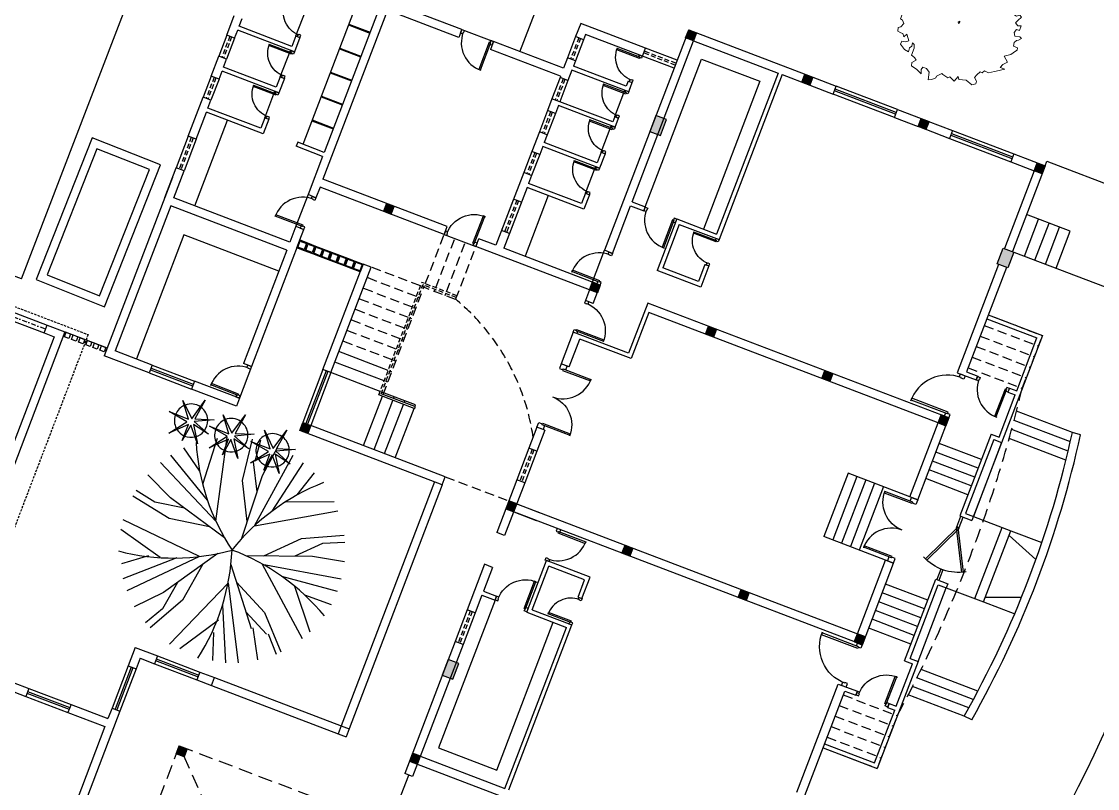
# Model space of a CAD drawing. Extents: x 2080 to 102394, y 2071 to 93424.
# Drawn here: x 78251 to 79393, y 79465 to 80280 of the extents above; entities that cross this region are included whole.
import ezdxf

# ---------------------------------------------------------------- set-up
doc = ezdxf.new("R2010")
doc.units = 0
doc.header["$LTSCALE"] = 20
doc.header["$MEASUREMENT"] = 0
doc.linetypes.add('DASHDOT', pattern=[1, 0.5, -0.25, 0, -0.25])
doc.linetypes.add('HIDDEN', pattern=[0.375, 0.25, -0.125])
for name, color, linetype in [('COLUMN', 31, 'Continuous'), ('DOOR', 1, 'Continuous'), ('HANDRAIL', 1, 'Continuous'), ('PLANTS', 3, 'Continuous'), ('proposed tree', 3, 'Continuous'), ('road', 2, 'Continuous'), ('Roof lilne', 31, 'Continuous'), ('wall', 13, 'Continuous'), ('WINDOW', 4, 'Continuous'), ('window sill', 5, 'Continuous')]:
    doc.layers.add(name, color=color, linetype=linetype)
for name, color, linetype, lineweight in [('h a t c h', 8, 'Continuous', 0), ('Mango tree', 96, 'Continuous', 5), ('sappotta', 114, 'Continuous', 5)]:
    doc.layers.add(name, color=color, linetype=linetype, lineweight=lineweight)
doc.linetypes.add('ZIGZAG', pattern='A,0.0001,-0.2,[131,ltypeshp.shx,S=0.2,R=0,X=-0.2,Y=0],-0.4,[131,ltypeshp.shx,S=0.2,R=180,X=0.2,Y=0],-0.2', length=0.8001)

# ---------------------------------------------------------------- blocks, each defined once
blk = doc.blocks.new('NEEM')
at = {"layer": 'sappotta', "linetype": 'Continuous'}
for p, q in [((-0.359, 1.043), (-0.396, 1.016)), ((-0.396, 1.016), (-0.345, 1.011)), ((-0.345, 1.011), (-0.34, 1.039)), ((-0.213, 1.092), (-0.242, 1.007)), ((-0.242, 1.007), (-0.23, 0.935)), ((-0.191, 1.099), (-0.213, 1.092)), ((-0.177, 1.048), (-0.191, 1.099)), ((-0.043, 1.039), (-0.177, 1.048)), ((0.003, 1.132), (-0.083, 1.127)), ((-0.083, 1.127), (-0.023, 1.083)), ((-0.023, 1.083), (-0.043, 1.039)), ((0.03, 1.077), (0.003, 1.132)), ((0.114, 1.043), (0.03, 1.077)), ((0.216, 1.072), (0.114, 1.043)), ((0.162, 1.144), (0.142, 1.112)), ((0.142, 1.112), (0.216, 1.072)), ((0.283, 1.13), (0.162, 1.144)), ((0.267, 1.123), (0.283, 1.13)), ((0.351, 1.016), (0.267, 1.123)), ((0.421, 1.063), (0.351, 1.016)), ((0.473, 1.03), (0.421, 1.063)), ((0.472, 0.942), (0.501, 0.982)), ((0.501, 0.982), (0.473, 1.03)), ((-0.717, 0.789), (-0.749, 0.774)), ((-0.689, 0.772), (-0.717, 0.789)), ((-0.517, 0.963), (-0.614, 0.901)), ((-0.614, 0.901), (-0.589, 0.87)), ((-0.589, 0.87), (-0.494, 0.884)), ((-0.521, 0.945), (-0.521, 0.945)), ((-0.449, 0.913), (-0.521, 0.945)), ((-0.494, 0.884), (-0.449, 0.913)), ((-0.415, 0.884), (-0.459, 0.839)), ((-0.459, 0.839), (-0.303, 0.837)), ((-0.32, 0.906), (-0.415, 0.884)), ((-0.303, 0.837), (-0.361, 0.762)), ((-0.23, 0.935), (-0.32, 0.906)), ((-0.108, 0.922), (-0.177, 0.872)), ((-0.177, 0.872), (-0.139, 0.809)), ((-0.139, 0.809), (-0.067, 0.78)), ((-0.027, 0.908), (-0.108, 0.922)), ((-0.067, 0.78), (-0.034, 0.839)), ((-0.034, 0.839), (-0.027, 0.908)), ((0.483, 0.908), (0.472, 0.942)), ((0.581, 0.9), (0.483, 0.908)), ((0.551, 0.95), (0.581, 0.9)), ((0.627, 0.928), (0.551, 0.95)), ((0.616, 0.806), (0.654, 0.87)), ((0.66, 0.788), (0.616, 0.806)), ((0.654, 0.87), (0.627, 0.928)), ((0.715, 0.86), (0.66, 0.788)), ((0.762, 0.844), (0.715, 0.86)), ((0.783, 0.779), (0.762, 0.844)), ((-0.892, 0.613), (-0.923, 0.594)), ((-0.923, 0.594), (-0.895, 0.555)), ((-0.85, 0.638), (-0.892, 0.613)), ((-0.818, 0.692), (-0.85, 0.638)), ((-0.783, 0.757), (-0.83, 0.729)), ((-0.83, 0.729), (-0.826, 0.714)), ((-0.826, 0.714), (-0.818, 0.692)), ((-0.749, 0.774), (-0.783, 0.757)), ((-0.638, 0.758), (-0.689, 0.772)), ((-0.598, 0.672), (-0.638, 0.758)), ((-0.562, 0.699), (-0.598, 0.672)), ((-0.533, 0.776), (-0.562, 0.699)), ((-0.452, 0.75), (-0.533, 0.776)), ((-0.361, 0.762), (-0.452, 0.75)), ((0.776, 0.704), (0.783, 0.779)), ((0.888, 0.723), (0.776, 0.704)), ((0.924, 0.679), (0.888, 0.723)), ((0.913, 0.591), (0.924, 0.679)), ((0.964, 0.541), (0.913, 0.591)), ((-0.895, 0.555), (-0.868, 0.54)), ((-0.868, 0.54), (-0.818, 0.517)), ((-0.818, 0.517), (-0.752, 0.44)), ((-0.735, 0.394), (-0.757, 0.361)), ((-0.752, 0.44), (-0.735, 0.394)), ((0.804, 0.415), (0.84, 0.475)), ((0.86, 0.367), (0.804, 0.415)), ((0.84, 0.475), (0.934, 0.5)), ((0.917, 0.437), (0.904, 0.404)), ((0.904, 0.404), (0.933, 0.378)), ((0.942, 0.471), (0.917, 0.437)), ((0.934, 0.5), (0.964, 0.541)), ((1.014, 0.439), (0.942, 0.471)), ((1.018, 0.389), (1.014, 0.439)), ((-1.023, 0.208), (-1.062, 0.182)), ((-0.978, 0.229), (-1.023, 0.208)), ((-0.96, 0.366), (-0.994, 0.31)), ((-0.994, 0.31), (-0.961, 0.275)), ((-0.961, 0.275), (-0.978, 0.229)), ((-0.935, 0.345), (-0.96, 0.366)), ((-0.908, 0.372), (-0.935, 0.345)), ((-0.87, 0.389), (-0.908, 0.372)), ((-0.846, 0.386), (-0.87, 0.389)), ((-0.821, 0.367), (-0.846, 0.386)), ((-0.788, 0.359), (-0.821, 0.367)), ((-0.757, 0.361), (-0.788, 0.359)), ((0.829, 0.259), (0.888, 0.326)), ((0.838, 0.262), (0.829, 0.259)), ((0.931, 0.228), (0.838, 0.262)), ((0.933, 0.378), (0.86, 0.367)), ((0.888, 0.326), (0.93, 0.332)), ((0.93, 0.332), (1.018, 0.389)), ((0.962, 0.217), (0.931, 0.228)), ((1.025, 0.259), (0.962, 0.217)), ((0.996, 0.16), (1.025, 0.259)), ((-1.062, 0.182), (-1.02, 0.162)), ((-1.02, 0.162), (-1.049, 0.084)), ((-1.049, 0.084), (-1.017, 0.059)), ((-1.017, 0.059), (-0.991, -0.002)), ((0.02, 0.041), (-0.009, 0.024)), ((-0.009, 0.024), (0, 0)), ((0, 0), (0.014, 0.011)), ((0.014, 0.011), (0.027, 0.031)), ((1.046, 0.129), (0.996, 0.16)), ((1.029, 0.011), (1.074, 0.049)), ((1.074, -0.047), (1.029, 0.011)), ((1.109, 0.149), (1.046, 0.129)), ((1.074, 0.049), (1.137, 0.114)), ((1.137, 0.114), (1.109, 0.149)), ((-1.097, -0.077), (-1.098, -0.14)), ((-1.098, -0.14), (-1.044, -0.173)), ((-1.048, -0.062), (-1.097, -0.077)), ((-0.991, -0.002), (-1.048, -0.062)), ((-1.044, -0.173), (-1.007, -0.185)), ((-1.007, -0.185), (-0.992, -0.244)), ((1.007, -0.166), (1.046, -0.114)), ((1.016, -0.234), (1.007, -0.166)), ((1.046, -0.114), (1.1, -0.129)), ((1.129, -0.047), (1.074, -0.047)), ((1.1, -0.129), (1.129, -0.047)), ((-1.025, -0.325), (-1.052, -0.378)), ((-1.052, -0.378), (-0.982, -0.471)), ((-0.953, -0.336), (-1.025, -0.325)), ((-0.992, -0.244), (-0.937, -0.198)), ((-0.902, -0.318), (-0.953, -0.336)), ((-0.937, -0.198), (-0.93, -0.213)), ((-0.93, -0.213), (-0.902, -0.318)), ((-0.848, -0.411), (-0.837, -0.355)), ((-0.837, -0.355), (-0.803, -0.383)), ((-0.803, -0.383), (-0.803, -0.452)), ((0.992, -0.411), (1.004, -0.349)), ((1.004, -0.349), (1.045, -0.311)), ((1.11, -0.243), (1.016, -0.234)), ((1.045, -0.311), (1.083, -0.306)), ((1.083, -0.306), (1.137, -0.273)), ((1.137, -0.273), (1.11, -0.243)), ((-0.982, -0.471), (-0.91, -0.516)), ((-0.91, -0.516), (-0.888, -0.446)), ((-0.888, -0.446), (-0.848, -0.411)), ((-0.803, -0.452), (-0.853, -0.576)), ((-0.853, -0.576), (-0.797, -0.619)), ((0.826, -0.591), (0.943, -0.565)), ((0.943, -0.565), (1.032, -0.503)), ((1.066, -0.443), (0.992, -0.411)), ((1.032, -0.503), (1.061, -0.484)), ((1.061, -0.484), (1.066, -0.443)), ((-0.844, -0.71), (-0.852, -0.77)), ((-0.852, -0.77), (-0.758, -0.838)), ((-0.766, -0.668), (-0.844, -0.71)), ((-0.797, -0.619), (-0.766, -0.668)), ((0.751, -0.797), (0.797, -0.747)), ((0.797, -0.747), (0.887, -0.704)), ((0.887, -0.704), (0.826, -0.591)), ((-0.758, -0.838), (-0.675, -0.912)), ((-0.676, -0.836), (-0.649, -0.791)), ((-0.675, -0.912), (-0.676, -0.836)), ((-0.649, -0.791), (-0.582, -0.82)), ((-0.582, -0.82), (-0.534, -0.881)), ((-0.534, -0.881), (-0.554, -1.025)), ((-0.413, -0.988), (-0.401, -0.955)), ((-0.401, -0.955), (-0.302, -0.907)), ((-0.302, -0.907), (-0.286, -0.926)), ((-0.286, -0.926), (-0.197, -0.986)), ((-0.197, -0.986), (-0.157, -0.969)), ((-0.157, -0.969), (-0.078, -1.049)), ((-0.078, -1.049), (-0.006, -0.96)), ((-0.006, -0.96), (0.006, -1.017)), ((0.287, -0.982), (0.327, -0.932)), ((0.327, -0.932), (0.391, -0.879)), ((0.391, -0.879), (0.423, -0.897)), ((0.423, -0.897), (0.47, -0.86)), ((0.47, -0.86), (0.543, -0.896)), ((0.543, -0.896), (0.652, -0.871)), ((0.652, -0.871), (0.68, -0.867)), ((0.68, -0.867), (0.834, -0.828)), ((0.834, -0.828), (0.751, -0.797)), ((-0.554, -1.025), (-0.486, -1.015)), ((-0.486, -1.015), (-0.413, -0.988)), ((0.006, -1.017), (0.139, -1.026)), ((0.139, -1.026), (0.236, -1.115)), ((0.236, -1.115), (0.314, -1.096)), ((0.324, -1.046), (0.287, -0.982)), ((0.314, -1.096), (0.324, -1.046))]:
    blk.add_line(p, q, dxfattribs=at)
blk = doc.blocks.new('DR1H902')
at = {"color": 0}
for p, q in [((-0.5, 0), (-0.5, 1)), ((-0.5, 1), (-0.45, 1)), ((-0.45, 0), (-0.45, 1)), ((-0.5, 0), (-0.45, 0))]:
    blk.add_line(p, q, dxfattribs=at)
blk.add_arc((-0.5, 0), 1, 0, 91.707, dxfattribs=at)
blk = doc.blocks.new('A$C3B4262AC')
at = {"layer": 'DOOR'}
for p, q in [((0, 4), (0, 0)), ((2.5, 4), (0, 4)), ((0, 0), (3, 0)), ((2.5, 2.25), (2.5, 4)), ((3, 2.25), (2.5, 2.25)), ((3, 0), (3, 2.25))]:
    blk.add_line(p, q, dxfattribs=at)
blk = doc.blocks.new('A$C1F9E242A')
blk.add_blockref('A$C3B4262AC', (0, 0))
at = {"xscale": -1}
blk.add_blockref('A$C3B4262AC', (36, 0), dxfattribs=at)
at = {"layer": 'DOOR', "xscale": -31, "yscale": 31, "zscale": 68.88888888888889}
blk.add_blockref('DR1H902', (18, 2.25), dxfattribs=at)
blk = doc.blocks.new('*U56')
at = {"rotation": 269.9999999999978}
blk.add_blockref('A$C1F9E242A', (-18, 20), dxfattribs=at)
blk = doc.blocks.new('DO')
at = {"layer": 'DOOR', "yscale": 18, "zscale": 40}
for p, xscale in [((-9, 0), 18), ((9, 0), -18)]:
    blk.add_blockref('DR1H902', p, dxfattribs=dict(at, xscale=xscale))
blk = doc.blocks.new('A$C68234498')
for name, p, xscale, yscale, zscale in [('DO', (-20.96, 2.29), 1.022895622895248, 1.022895622895248, 1.022895622895248), ('A$C3B4262AC', (-41.92, 0), 1.018181818181802, 1.018181818181802, 1.018181818181802)]:
    blk.add_blockref(name, p, dxfattribs=dict(xscale=xscale, yscale=yscale, zscale=zscale))
at = {"extrusion": (0, 0, -1), "xscale": 1.018181818181802, "yscale": 1.018181818181802, "zscale": -1.018181818181818}
blk.add_blockref('A$C3B4262AC', (0, 0), dxfattribs=at)
blk = doc.blocks.new('*U58')
at = {"layer": 'DOOR', "xscale": 0.8588779641413566, "yscale": 0.8588779641413566, "zscale": 0.8588779641413566, "rotation": 89.99999999999787}
blk.add_blockref('A$C68234498', (-14.49, 19.99), dxfattribs=at)
blk = doc.blocks.new('*U59')
at = {"rotation": 359.9999999999992}
blk.add_blockref('A$C1F9E242A', (-36, -2), dxfattribs=at)
blk = doc.blocks.new('*U60')
at = {"xscale": -1, "rotation": 359.9999999999996}
blk.add_blockref('A$C1F9E242A', (0, -2), dxfattribs=at)
blk = doc.blocks.new('*U61')
at = {"xscale": -1, "rotation": 269.9999999999982}
blk.add_blockref('A$C1F9E242A', (-18, -16), dxfattribs=at)
blk = doc.blocks.new('*U62')
at = {"layer": 'DOOR', "xscale": -0.8588779641413566, "yscale": 0.8588779641411275, "zscale": 0.8588779641413162, "rotation": 269.9999999999981}
blk.add_blockref('A$C68234498', (-18.49, 19.99), dxfattribs=at)
blk = doc.blocks.new('A$C51655814')
at = {"layer": 'DOOR', "color": 4}
for p, q in [((23.9, 0), (2.7, 43.2)), ((25.7, 0.9), (4.5, 44.1)), ((22.1, 0.9), (43.3, 44.1)), ((23.9, 0), (45.1, 43.2)), ((23.9, 0), (22.1, 0.9)), ((23.9, 0), (25.7, 0.9))]:
    blk.add_line(p, q, dxfattribs=at)
blk.add_arc((23.9, -1.7), 49.7, 61.2206, 118.7794, dxfattribs=at)
blk = doc.blocks.new('*U33')
at = {"xscale": -1, "rotation": 89.99999999999815}
blk.add_blockref('A$C1F9E242A', (-14, 20), dxfattribs=at)
blk = doc.blocks.new('*U57')
at = {"xscale": -1, "rotation": 269.9999999999982}
blk.add_blockref('A$C1F9E242A', (-18, -16), dxfattribs=at)
blk = doc.blocks.new('*U54')
at = {"xscale": -1}
blk.add_blockref('A$C1F9E242A', (0, -2), dxfattribs=at)
blk = doc.blocks.new('*U34')
at = {"rotation": 89.99999999999781}
blk.add_blockref('A$C1F9E242A', (-14, -16), dxfattribs=at)
blk = doc.blocks.new('*U55')
at = {"xscale": -1, "rotation": 89.99999999999815}
blk.add_blockref('A$C1F9E242A', (-14, 20), dxfattribs=at)
blk = doc.blocks.new('A$C11004812')
at = {"layer": 'h a t c h'}
for points in [[(-87.8, 1653.7), (-78.8, 1653.7), (-78.8, 1644.7), (-87.8, 1644.7)], [(288.8, 1653.7), (279.8, 1653.7), (279.8, 1644.7), (288.8, 1644.7)], [(537.7, 1653.7), (528.8, 1653.7), (528.8, 1644.7), (537.7, 1644.7)], [(2.2, 1419.7), (-6.8, 1419.7), (-6.8, 1410.7), (2.2, 1410.7)], [(90.7, 1419.7), (90.7, 1407.7), (108.7, 1407.7), (108.7, 1419.7)], [(288.8, 1419.7), (279.8, 1419.7), (279.8, 1410.7), (288.8, 1410.7)], [(537.7, 1419.7), (528.8, 1419.7), (528.8, 1410.7), (537.7, 1410.7)], [(708.8, 1419.7), (708.8, 1407.7), (726.8, 1407.7), (726.8, 1419.7)], [(815.3, 1419.7), (824.3, 1419.7), (824.3, 1410.7), (815.3, 1410.7)], [(288.8, 1287.7), (279.8, 1287.7), (279.8, 1278.7), (288.8, 1278.7)], [(537.7, 1287.7), (528.8, 1287.7), (528.8, 1278.7), (537.7, 1278.7)], [(815.3, 1287.7), (824.3, 1287.7), (824.3, 1278.7), (815.3, 1278.7)], [(288.8, 1155.7), (279.8, 1155.7), (279.8, 1146.7), (288.8, 1146.7)], [(537.7, 1155.7), (528.8, 1155.7), (528.8, 1146.7), (537.7, 1146.7)], [(815.3, 1155.7), (824.3, 1155.7), (824.3, 1146.7), (815.3, 1146.7)], [(288.8, 1023.7), (279.8, 1023.7), (279.8, 1014.7), (288.8, 1014.7)], [(537.7, 1023.7), (528.8, 1023.7), (528.8, 1014.7), (537.7, 1014.7)], [(708.8, 1025.2), (708.8, 1013.2), (726.8, 1013.2), (726.8, 1025.2)], [(824.3, 1023.7), (815.3, 1023.7), (815.3, 1014.7), (824.3, 1014.7)]]:
    blk.add_hatch(color=256, dxfattribs=at).paths.add_polyline_path(points)
for p, q in [((429.8, 1842.7), (288.8, 1842.7)), ((429.8, 1734.7), (429.8, 1842.7)), ((462.8, 1842.7), (560.3, 1842.7)), ((728.3, 1758.8), (564.8, 1758.8)), ((324.8, 1725.7), (288.8, 1725.7)), ((516.8, 1734.7), (480.8, 1734.7)), ((348.8, 1588.7), (348.8, 1644.7)), ((360.8, 1588.7), (360.8, 1644.7)), ((372.7, 1588.7), (372.7, 1644.7)), ((738.8, 1644.7), (738.8, 1608.7)), ((288.8, 1584.7), (344.8, 1584.7)), ((348.8, 1548.7), (348.8, 1586.7)), ((360.8, 1584.7), (360.8, 1586.7)), ((372.7, 1584.7), (372.7, 1586.7)), ((384.7, 1584.7), (384.7, 1586.7)), ((396.8, 1584.7), (396.8, 1586.7)), ((408.7, 1584.7), (408.7, 1586.7)), ((420.8, 1584.7), (420.8, 1586.7)), ((432.7, 1584.7), (432.7, 1586.7)), ((444.7, 1584.7), (444.7, 1586.7)), ((456.8, 1584.7), (456.8, 1586.7)), ((528.8, 1584.7), (528.8, 1548.7)), ((288.8, 1572.7), (344.8, 1572.7)), ((346.8, 1572.7), (348.8, 1572.7)), ((468.7, 1572.7), (470.8, 1572.7)), ((288.8, 1560.7), (344.8, 1560.7)), ((346.8, 1560.7), (348.8, 1560.7)), ((468.7, 1560.7), (470.8, 1560.7)), ((288.8, 1548.7), (344.8, 1548.7)), ((346.8, 1548.7), (348.8, 1548.7)), ((606.8, 1496.2), (537.7, 1496.2)), ((726.8, 1013.2), (726.8, 761.2)), ((768.8, 965.2), (768.8, 1014.7)), ((829.5, 1014.7), (829.5, -13.5)), ((726.8, 1001.2), (768.8, 1001.2)), ((726.8, 989.2), (768.8, 989.2)), ((726.8, 977.2), (768.8, 977.2)), ((726.8, 965.2), (768.8, 965.2)), ((247.6, 886.8), (247.6, 950.2)), ((257.6, 885.3), (257.6, 949.2)), ((267.6, 884), (267.6, 948.1)), ((549.9, 884), (549.9, 948.1)), ((559.9, 885.3), (559.9, 949.2)), ((569.9, 886.8), (569.9, 950.2)), ((277.6, 882.7), (277.6, 947.2)), ((539.9, 882.7), (539.9, 947.2)), ((246.8, 877.8), (247.6, 886.8)), ((570.7, 877.8), (569.9, 886.8))]:
    blk.add_line(p, q)
at = {"ltscale": 5}
for p, q in [((576.7, 1806.8), (606.8, 1806.8)), ((576.7, 1806.8), (606.8, 1806.8)), ((623.2, 1806.8), (653.3, 1806.8)), ((623.2, 1806.8), (653.3, 1806.8)), ((669.7, 1806.8), (699.8, 1806.8)), ((669.7, 1806.8), (699.8, 1806.8)), ((623.2, 1460.2), (653.3, 1460.2)), ((623.2, 1460.2), (653.3, 1460.2)), ((669.7, 1460.2), (699.8, 1460.2)), ((669.7, 1460.2), (699.8, 1460.2)), ((710.2, 1460.2), (740.3, 1460.2)), ((710.2, 1460.2), (740.3, 1460.2)), ((444.7, 1093.7), (372.7, 1093.7)), ((372.7, 1023.7), (372.7, 1093.7)), ((444.7, 1023.7), (444.7, 1093.7)), ((444.7, 1083.7), (372.7, 1083.7)), ((444.7, 1073.7), (372.7, 1073.7)), ((444.7, 1063.7), (372.7, 1063.7)), ((444.7, 1053.7), (372.7, 1053.7)), ((298.8, 966.8), (298.8, 1014.7)), ((308.8, 966.8), (308.8, 1014.7)), ((318.8, 966.8), (318.8, 1014.7)), ((328.8, 966.8), (328.8, 1014.7)), ((338.8, 966.8), (338.8, 1014.7)), ((348.8, 966.8), (348.8, 1014.7)), ((468.7, 966.8), (468.7, 1014.7)), ((478.7, 966.8), (478.7, 1014.7)), ((488.7, 966.8), (488.7, 1014.7)), ((498.7, 966.8), (498.7, 1014.7)), ((508.7, 966.8), (508.7, 1014.7)), ((824.3, 1014.7), (829.5, 1014.7)), ((284.3, 953.2), (368.2, 953.2)), ((368.2, 953.2), (368.2, 910.7)), ((533.2, 953.2), (449.2, 953.2)), ((449.2, 953.2), (449.2, 910.7)), ((368.2, 920.7), (449.2, 920.7)), ((368.2, 910.7), (449.2, 910.7)), ((368.2, 910.7), (368.2, 875.4)), ((373.6, 910.7), (387.4, 874.9)), ((443.9, 910.7), (430.1, 874.9)), ((449.2, 910.7), (449.2, 875.4))]:
    blk.add_line(p, q, dxfattribs=at)
at = {"color": 9}
for p, q in [((591.5, 1758.8), (591.5, 1734.7)), ((592.5, 1758.8), (592.5, 1734.7)), ((618.8, 1758.8), (618.8, 1734.7)), ((619.7, 1758.8), (619.7, 1734.7)), ((646, 1758.8), (646, 1734.7)), ((647, 1758.8), (647, 1734.7)), ((673.3, 1758.8), (673.3, 1734.7)), ((674.2, 1758.8), (674.2, 1734.7)), ((700.5, 1758.8), (700.5, 1734.7)), ((701.5, 1758.8), (701.5, 1734.7))]:
    blk.add_line(p, q, dxfattribs=at)
at = {"linetype": 'HIDDEN', "ltscale": 3}
for p, q in [((-78.8, 1653.7), (-240.8, 1653.7)), ((-240.8, 1491.8), (-78.8, 1653.7)), ((-78.8, 1653.7), (-78.8, 1491.8))]:
    blk.add_line(p, q, dxfattribs=at)
at = {"linetype": 'HIDDEN', "ltscale": 2}
for p, q in [((384.7, 1588.7), (384.7, 1644.7)), ((396.8, 1588.7), (396.8, 1644.7)), ((408.7, 1588.7), (408.7, 1644.7)), ((420.8, 1588.7), (420.8, 1644.7)), ((432.7, 1588.7), (432.7, 1644.7)), ((444.7, 1588.7), (444.7, 1644.7)), ((456.8, 1588.7), (456.8, 1644.7)), ((468.7, 1588.7), (468.7, 1644.7)), ((346.8, 1584.7), (470.8, 1584.7)), ((468.7, 1548.7), (468.7, 1586.7)), ((472.8, 1584.7), (528.8, 1584.7)), ((472.8, 1572.7), (528.8, 1572.7)), ((472.8, 1560.7), (528.8, 1560.7)), ((468.7, 1548.7), (528.8, 1548.7)), ((288.8, 1491.8), (288.8, 1419.7)), ((162.8, 1014.7), (162.8, 953.2)), ((174.8, 1014.7), (174.8, 953.2)), ((186.8, 1014.7), (186.8, 953.2)), ((198.8, 1014.7), (198.8, 953.2)), ((210.8, 1014.7), (210.8, 953.2)), ((222.8, 1014.7), (222.8, 953.2)), ((594.8, 1014.7), (594.8, 953.2)), ((606.8, 1014.7), (606.8, 953.2)), ((618.8, 1014.7), (618.8, 953.2)), ((630.8, 1014.7), (630.8, 953.2)), ((642.8, 1014.7), (642.8, 953.2)), ((654.8, 1014.7), (654.8, 953.2)), ((222.8, 953.2), (162.8, 953.2)), ((594.8, 953.2), (654.8, 953.2))]:
    blk.add_line(p, q, dxfattribs=at)
at = {"linetype": 'ZIGZAG'}
blk.add_line((-189, 1415.2), (-21, 1415.2), dxfattribs=at)
at = {"ltscale": 5}
for points in [[(459.8, 1725.7), (468.7, 1725.7), (468.7, 1716.8), (459.8, 1716.8)], [(459.8, 1716.8), (468.7, 1716.8), (468.7, 1707.7), (459.8, 1707.7)], [(459.8, 1707.7), (468.7, 1707.7), (468.7, 1698.7), (459.8, 1698.7)], [(459.8, 1698.7), (468.7, 1698.7), (468.7, 1689.7), (459.8, 1689.7)], [(459.8, 1689.7), (468.7, 1689.7), (468.7, 1680.7), (459.8, 1680.7)], [(459.8, 1680.7), (468.7, 1680.7), (468.7, 1671.7), (459.8, 1671.7)], [(459.8, 1671.7), (468.7, 1671.7), (468.7, 1662.7), (459.8, 1662.7)], [(459.8, 1662.7), (468.7, 1662.7), (468.7, 1653.7), (459.8, 1653.7)]]:
    blk.add_lwpolyline(points, close=True, dxfattribs=at)
at = {"color": 8, "ltscale": 5}
for points in [[(460.8, 1724.8), (467.8, 1724.8), (467.8, 1717.8), (460.8, 1717.8)], [(460.8, 1715.8), (467.8, 1715.8), (467.8, 1708.7), (460.8, 1708.7)], [(460.8, 1706.7), (467.8, 1706.7), (467.8, 1699.7), (460.8, 1699.7)], [(460.8, 1697.7), (467.8, 1697.7), (467.8, 1690.7), (460.8, 1690.7)], [(460.8, 1688.7), (467.8, 1688.7), (467.8, 1681.7), (460.8, 1681.7)], [(460.8, 1679.7), (467.8, 1679.7), (467.8, 1672.7), (460.8, 1672.7)], [(460.8, 1670.7), (467.8, 1670.7), (467.8, 1663.7), (460.8, 1663.7)], [(460.8, 1661.7), (467.8, 1661.7), (467.8, 1654.7), (460.8, 1654.7)]]:
    blk.add_lwpolyline(points, close=True, dxfattribs=at)
at = {"linetype": 'HIDDEN', "ltscale": 2}
blk.add_arc((248.6, 1623), 232.4, 298.979, 341.3594, dxfattribs=at)
for radius, start, end in [(1076.8, 261.3946, 278.6054), (1085.8, 261.4196, 278.5804)]:
    blk.add_arc((408.7, 1951.5), radius, start, end)
at = {"ltscale": 5}
blk.add_arc((408.7, 2624.3), 1887, 260.8522, 279.1478, dxfattribs=at)
at = {"layer": 'COLUMN'}
for p, q in [((2.2, 1419.7), (-6.8, 1419.7)), ((-6.8, 1419.7), (-6.8, 1410.7)), ((2.2, 1410.7), (2.2, 1419.7)), ((-6.8, 1410.7), (2.2, 1410.7)), ((279.8, 1023.8), (288.8, 1023.8)), ((279.8, 1023.7), (279.8, 1014.7)), ((288.8, 1014.7), (288.8, 1023.7)), ((528.8, 1023.7), (537.7, 1023.7)), ((528.8, 1023.7), (528.8, 1014.7)), ((537.7, 1014.7), (537.7, 1023.7)), ((279.8, 1014.7), (288.8, 1014.7)), ((528.8, 1014.7), (537.7, 1014.7))]:
    blk.add_line(p, q, dxfattribs=at)
at = {"layer": 'COLUMN', "ltscale": 5}
blk.add_lwpolyline([(-87.8, 1653.7), (-78.8, 1653.7), (-78.8, 1644.7), (-87.8, 1644.7)], close=True, dxfattribs=at)
at = {"layer": 'COLUMN'}
for points in [[(279.8, 1653.7), (288.8, 1653.7), (288.8, 1644.7), (279.8, 1644.7)], [(537.7, 1653.7), (528.8, 1653.7), (528.8, 1644.7), (537.7, 1644.7)], [(90.7, 1419.7), (90.7, 1407.7), (108.7, 1407.7), (108.7, 1419.7)], [(279.8, 1410.7), (288.8, 1410.7), (288.8, 1419.7), (279.8, 1419.7)], [(537.7, 1410.7), (528.8, 1410.7), (528.8, 1419.7), (537.7, 1419.7)], [(708.8, 1419.7), (708.8, 1407.7), (726.8, 1407.7), (726.8, 1419.7)], [(824.3, 1410.7), (815.3, 1410.7), (815.3, 1419.7), (824.3, 1419.7)], [(279.8, 1287.7), (288.8, 1287.7), (288.8, 1278.7), (279.8, 1278.7)], [(528.8, 1287.7), (537.7, 1287.7), (537.7, 1278.7), (528.8, 1278.7)], [(815.3, 1287.7), (824.3, 1287.7), (824.3, 1278.7), (815.3, 1278.7)], [(279.8, 1155.7), (288.8, 1155.7), (288.8, 1146.7), (279.8, 1146.7)], [(528.8, 1155.7), (537.7, 1155.7), (537.7, 1146.7), (528.8, 1146.7)], [(815.3, 1155.7), (824.3, 1155.7), (824.3, 1146.7), (815.3, 1146.7)], [(726.8, 1025.2), (726.8, 1013.2), (708.8, 1013.2), (708.8, 1025.2)], [(824.3, 1014.7), (815.3, 1014.7), (815.3, 1023.7), (824.3, 1023.7)]]:
    blk.add_lwpolyline(points, close=True, dxfattribs=at)
at = {"layer": 'HANDRAIL', "linetype": 'HIDDEN'}
for p, q in [((344.8, 1588.7), (472.8, 1588.7)), ((472.8, 1548.7), (472.8, 1588.7)), ((346.8, 1586.7), (470.8, 1586.7)), ((470.8, 1548.7), (470.8, 1586.7))]:
    blk.add_line(p, q, dxfattribs=at)
at = {"layer": 'HANDRAIL'}
for p, q in [((344.8, 1548.7), (344.8, 1588.7)), ((346.8, 1548.7), (346.8, 1586.7))]:
    blk.add_line(p, q, dxfattribs=at)
blk.add_arc((345.8, 1548.7), 1, 180, 0, dxfattribs=at)
at = {"layer": 'wall'}
for p, q in [((-78.8, 1875.7), (-78.8, 1824.7)), ((279.8, 1824.7), (279.8, 1875.7)), ((482.6, 1875.7), (279.8, 1875.7)), ((459.8, 1875.7), (493.5, 1875.7)), ((493.5, 1866.7), (493.5, 1875.7)), ((529.5, 1875.7), (573.7, 1875.7)), ((529.5, 1866.7), (529.5, 1875.7)), ((573.7, 1866.7), (573.7, 1875.7)), ((597.7, 1866.7), (597.7, 1875.7)), ((597.7, 1875.7), (620.3, 1875.7)), ((620.3, 1866.7), (620.3, 1875.7)), ((644.3, 1875.7), (666.8, 1875.7)), ((644.3, 1866.7), (644.3, 1875.7)), ((-87.8, 1866.7), (-87.8, 1824.7)), ((288.8, 1824.7), (288.8, 1866.7)), ((453.8, 1866.7), (288.8, 1866.7)), ((462.8, 1866.7), (493.5, 1866.7)), ((529.5, 1866.7), (560.3, 1866.7)), ((560.3, 1802.2), (560.3, 1866.7)), ((564.8, 1866.7), (573.7, 1866.7)), ((564.8, 1806.8), (564.8, 1866.7)), ((597.7, 1866.7), (606.8, 1866.7)), ((606.8, 1802.2), (606.8, 1866.7)), ((611.3, 1806.8), (611.3, 1866.7)), ((611.3, 1866.7), (620.3, 1866.7)), ((644.3, 1866.7), (653.3, 1866.7)), ((653.3, 1802.2), (653.3, 1866.7)), ((657.8, 1806.8), (657.8, 1866.7)), ((657.8, 1866.7), (666.8, 1866.7)), ((-78.8, 1824.7), (-87.8, 1824.7)), ((288.8, 1824.7), (279.8, 1824.7)), ((576.7, 1806.8), (564.8, 1806.8)), ((576.7, 1806.8), (576.7, 1802.2)), ((623.2, 1806.8), (611.3, 1806.8)), ((623.2, 1806.8), (623.2, 1802.2)), ((669.7, 1806.8), (657.8, 1806.8)), ((669.7, 1806.8), (669.7, 1802.2)), ((576.7, 1802.2), (560.3, 1802.2)), ((623.2, 1802.2), (606.8, 1802.2)), ((669.7, 1802.2), (653.3, 1802.2)), ((-87.8, 1776.7), (-87.8, 1734.7)), ((-78.8, 1776.7), (-87.8, 1776.7)), ((-78.8, 1776.7), (-78.8, 1734.7)), ((288.8, 1776.7), (279.8, 1776.7)), ((279.8, 1725.7), (279.8, 1776.7)), ((288.8, 1725.7), (288.8, 1776.7)), ((564.8, 1764.8), (560.3, 1764.8)), ((560.3, 1734.7), (560.3, 1764.8)), ((564.8, 1734.7), (564.8, 1764.8)), ((-66.8, 1725.7), (-212.3, 1725.7)), ((-87.8, 1734.7), (-212.3, 1734.7)), ((-66.8, 1734.7), (-78.8, 1734.7)), ((-66.8, 1734.7), (-66.8, 1725.7)), ((2.2, 1734.7), (-18.8, 1734.7)), ((-18.8, 1734.7), (-18.8, 1725.7)), ((-6.8, 1725.7), (-18.8, 1725.7)), ((-6.8, 1725.7), (-6.8, 1709.3)), ((2.2, 1734.7), (2.2, 1709.3)), ((288.8, 1725.7), (279.8, 1725.7)), ((453.8, 1734.7), (324.8, 1734.7)), ((324.8, 1725.7), (324.8, 1734.7)), ((468.7, 1725.7), (324.8, 1725.7)), ((560.3, 1734.7), (516.8, 1734.7)), ((528.8, 1725.7), (516.8, 1725.7)), ((537.7, 1584.7), (537.7, 1725.7)), ((729.8, 1725.7), (537.7, 1725.7)), ((728.3, 1734.7), (564.8, 1734.7)), ((729.8, 1644.7), (729.8, 1725.7)), ((738.8, 1644.7), (738.8, 1725.7)), ((2.2, 1709.3), (-6.8, 1709.3)), ((-6.8, 1661.3), (-6.8, 1644.7)), ((2.2, 1661.3), (-6.8, 1661.3)), ((2.2, 1661.3), (2.2, 1644.7)), ((-6.8, 1644.7), (2.2, 1644.7)), ((279.8, 1491.8), (279.8, 1653.7)), ((279.8, 1491.8), (279.8, 1653.7)), ((288.8, 1491.8), (288.8, 1644.7)), ((348.8, 1653.7), (468.7, 1653.7)), ((348.8, 1644.7), (348.8, 1653.7)), ((348.8, 1644.7), (468.7, 1644.7)), ((738.8, 1644.7), (729.8, 1644.7)), ((738.8, 1608.7), (729.8, 1608.7)), ((729.8, 1529.2), (729.8, 1608.7)), ((738.8, 1529.2), (738.8, 1608.7)), ((528.8, 1584.7), (537.7, 1584.7)), ((528.8, 1548.7), (537.7, 1548.7)), ((537.7, 1529.2), (537.7, 1548.7)), ((620.3, 1529.2), (537.7, 1529.2)), ((606.8, 1520.2), (537.7, 1520.2)), ((537.7, 1410.7), (537.7, 1520.2)), ((554.3, 1520.2), (554.3, 1529.2)), ((590.2, 1520.2), (590.2, 1529.2)), ((606.8, 1455.7), (606.8, 1520.2)), ((620.3, 1520.2), (611.3, 1520.2)), ((611.3, 1460.2), (611.3, 1520.2)), ((620.3, 1520.2), (620.3, 1529.2)), ((666.8, 1529.2), (644.3, 1529.2)), ((644.3, 1520.2), (644.3, 1529.2)), ((653.3, 1520.2), (644.3, 1520.2)), ((653.3, 1455.7), (653.3, 1520.2)), ((666.8, 1520.2), (657.8, 1520.2)), ((657.8, 1460.2), (657.8, 1520.2)), ((666.8, 1520.2), (666.8, 1529.2)), ((704.3, 1529.2), (690.8, 1529.2)), ((690.8, 1520.2), (690.8, 1529.2)), ((699.8, 1520.2), (690.8, 1520.2)), ((699.8, 1455.7), (699.8, 1520.2)), ((704.3, 1520.2), (704.3, 1529.2)), ((704.3, 1460.2), (704.3, 1520.2)), ((729.8, 1529.2), (728.3, 1529.2)), ((728.3, 1520.2), (728.3, 1529.2)), ((740.3, 1520.2), (728.3, 1520.2)), ((750.7, 1529.2), (738.8, 1529.2)), ((750.7, 1529.2), (738.8, 1529.2)), ((740.3, 1455.7), (740.3, 1520.2)), ((750.7, 1520.2), (744.8, 1520.2)), ((744.8, 1460.2), (744.8, 1520.2)), ((750.7, 1520.2), (750.7, 1529.2)), ((789.8, 1529.2), (774.8, 1529.2)), ((789.8, 1529.2), (774.8, 1529.2)), ((774.8, 1520.2), (774.8, 1529.2)), ((780.8, 1520.2), (774.8, 1520.2)), ((780.8, 1455.7), (780.8, 1520.2)), ((789.8, 1455.7), (789.8, 1529.2)), ((-6.8, 1500.8), (-6.8, 1491.8)), ((2.2, 1500.8), (-6.8, 1500.8)), ((2.2, 1500.8), (2.2, 1491.8)), ((2.2, 1491.8), (-6.8, 1491.8)), ((2.2, 1491.8), (-6.8, 1491.8)), ((279.8, 1491.8), (288.8, 1491.8)), ((623.2, 1455.7), (606.8, 1455.7)), ((623.2, 1460.2), (611.3, 1460.2)), ((623.2, 1460.2), (623.2, 1455.7)), ((657.8, 1455.7), (653.3, 1455.7)), ((669.7, 1455.7), (653.3, 1455.7)), ((669.7, 1460.2), (657.8, 1460.2)), ((669.7, 1460.2), (669.7, 1455.7)), ((699.8, 1455.7), (710.2, 1455.7)), ((710.2, 1460.2), (704.3, 1460.2)), ((710.2, 1460.2), (710.2, 1455.7)), ((710.2, 1460.2), (710.2, 1455.7)), ((740.3, 1455.7), (750.7, 1455.7)), ((740.3, 1455.7), (744.8, 1455.7)), ((750.7, 1460.2), (744.8, 1460.2)), ((750.7, 1460.2), (750.7, 1455.7)), ((750.7, 1460.2), (750.7, 1455.7)), ((780.8, 1455.7), (789.8, 1455.7)), ((129, 1419.7), (-21, 1419.7)), ((-21, 1410.7), (-21, 1419.7)), ((-6.8, 1419.7), (-6.8, 1252)), ((2.2, 1419.7), (2.2, 1314.7)), ((129, 1410.7), (129, 1419.7)), ((216.8, 1419.7), (165, 1419.7)), ((165, 1410.7), (165, 1419.7)), ((279.8, 1014.7), (279.8, 1419.7)), ((288.8, 1419.7), (288.8, 1023.7)), ((372.7, 1410.7), (372.7, 1419.7)), ((480.8, 1419.7), (444.7, 1419.7)), ((444.7, 1410.7), (444.7, 1419.7)), ((528.8, 1419.7), (516.8, 1419.7)), ((824.3, 1419.7), (573.7, 1419.7)), ((573.7, 1410.7), (573.7, 1419.7)), ((824.3, 1419.7), (824.3, 1278.7)), ((129, 1410.7), (-21, 1410.7)), ((185.2, 1410.7), (165, 1410.7)), ((185.2, 1410.7), (185.2, 1395.8)), ((189.7, 1410.7), (189.7, 1395.8)), ((279.8, 1410.7), (279.8, 1385.1)), ((288.8, 1410.7), (288.8, 1385.1)), ((627.7, 1410.7), (627.7, 1395.8)), ((632.2, 1410.7), (632.2, 1395.8)), ((632.2, 1410.7), (815.3, 1410.7)), ((815.3, 1410.7), (815.3, 1314.7)), ((185.2, 1395.8), (189.7, 1395.8)), ((632.2, 1395.8), (627.7, 1395.8)), ((185.2, 1359.8), (185.2, 1314.7)), ((632.2, 1359.8), (632.2, 1314.7)), ((189.7, 1355.3), (189.7, 1310.2)), ((537.7, 1014.7), (537.7, 1356.8)), ((627.7, 1355.3), (627.7, 1310.2)), ((2.2, 1314.7), (185.2, 1314.7)), ((219.7, 1314.7), (219.7, 1310.2)), ((219.7, 1314.7), (239.3, 1314.7)), ((597.7, 1314.7), (578.2, 1314.7)), ((597.7, 1314.7), (597.7, 1310.2)), ((815.3, 1314.7), (632.2, 1314.7)), ((2.2, 1310.2), (189.7, 1310.2)), ((219.7, 1310.2), (243.8, 1310.2)), ((597.7, 1310.2), (573.7, 1310.2)), ((815.3, 1310.2), (627.7, 1310.2)), ((815.3, 1310.2), (815.3, 1278.7)), ((815.3, 1278.7), (815.3, 1252)), ((824.3, 1278.7), (824.3, 1252)), ((815.3, 1252), (824.3, 1252)), ((815.3, 1182.5), (815.3, 1155.7)), ((815.3, 1182.5), (824.3, 1182.5)), ((824.3, 1182.5), (824.3, 1155.7)), ((815.3, 1148.1), (815.3, 1120)), ((824.3, 1148.1), (824.3, 1120)), ((824.3, 1120), (815.3, 1120)), ((815.3, 1050.5), (815.3, 1023.7)), ((824.3, 1050.5), (815.3, 1050.5)), ((824.3, 1050.5), (824.3, 1014.7)), ((108.7, 1023.7), (231.8, 1023.7)), ((231.8, 1023.7), (231.8, 1002)), ((288.8, 1023.7), (372.7, 1023.7)), ((372.7, 1014.7), (372.7, 1023.7)), ((444.7, 1023.7), (528.8, 1023.7)), ((444.7, 1014.7), (444.7, 1023.7)), ((585.7, 1023.7), (585.7, 1002)), ((708.8, 1023.7), (585.7, 1023.7)), ((815.3, 1023.7), (726.8, 1023.7)), ((108.7, 1014.7), (227.3, 1014.7)), ((162.8, 1014.7), (162.8, 953.2)), ((167.3, 1014.7), (167.3, 957.8)), ((227.3, 1014.7), (227.3, 1002)), ((279.8, 1014.7), (288.8, 1014.7)), ((279.8, 1014.7), (372.7, 1014.7)), ((444.7, 1014.7), (537.7, 1014.7)), ((537.7, 1014.7), (528.8, 1014.7)), ((590.2, 1014.7), (590.2, 1002)), ((590.2, 1014.7), (590.2, 1002)), ((708.8, 1014.7), (590.2, 1014.7)), ((650.3, 1014.7), (650.3, 957.8)), ((654.8, 1014.7), (654.8, 953.2)), ((824.3, 1014.7), (726.8, 1014.7)), ((227.3, 1002), (231.8, 1002)), ((590.2, 1002), (585.7, 1002)), ((227.3, 966), (227.3, 957.8)), ((227.3, 966), (231.8, 966)), ((231.8, 966), (231.8, 957.8)), ((279.8, 966.8), (372.7, 966.8)), ((279.8, 966.8), (279.8, 957.8)), ((284.3, 962.2), (368.2, 962.2)), ((284.3, 962.2), (284.3, 953.2)), ((368.2, 962.2), (368.2, 953.2)), ((372.7, 966.8), (372.7, 953.2)), ((537.7, 966.8), (444.7, 966.8)), ((444.7, 966.8), (444.7, 953.2)), ((533.2, 962.2), (449.2, 962.2)), ((449.2, 962.2), (449.2, 953.2)), ((533.2, 962.2), (533.2, 953.2)), ((537.7, 966.8), (537.7, 957.8)), ((590.2, 966), (585.7, 966)), ((585.7, 966), (585.7, 957.8)), ((590.2, 966), (590.2, 957.8)), ((590.2, 966), (590.2, 957.8)), ((284.3, 953.2), (162.8, 953.2)), ((167.3, 957.8), (227.3, 957.8)), ((231.8, 957.8), (279.8, 957.8)), ((372.7, 953.2), (368.2, 953.2)), ((654.8, 953.2), (444.7, 953.2)), ((537.7, 957.8), (585.7, 957.8)), ((590.2, 957.8), (650.3, 957.8))]:
    blk.add_line(p, q, dxfattribs=at)
at = {"layer": 'wall', "ltscale": 5}
for p, q in [((453.8, 1734.7), (453.8, 1866.7)), ((462.8, 1734.7), (462.8, 1866.7)), ((480.8, 1734.7), (462.8, 1734.7)), ((468.7, 1725.7), (480.8, 1725.7)), ((480.8, 1734.7), (480.8, 1725.7)), ((516.8, 1725.7), (516.8, 1734.7)), ((528.8, 1584.7), (528.8, 1725.7)), ((468.7, 1644.7), (468.7, 1653.7)), ((528.8, 1419.7), (528.8, 1548.7)), ((216.8, 1410.7), (216.8, 1419.7)), ((312.8, 1419.7), (252.8, 1419.7)), ((252.8, 1410.7), (252.8, 1419.7)), ((312.8, 1410.7), (312.8, 1419.7)), ((372.7, 1419.7), (348.8, 1419.7)), ((348.8, 1410.7), (348.8, 1419.7)), ((480.8, 1356.8), (480.8, 1419.7)), ((516.8, 1410.7), (516.8, 1419.7)), ((216.8, 1410.7), (189.7, 1410.7)), ((312.8, 1410.7), (252.8, 1410.7)), ((372.7, 1410.7), (348.8, 1410.7)), ((444.7, 1410.7), (476.3, 1410.7)), ((476.3, 1352.3), (476.3, 1410.7)), ((516.8, 1410.7), (537.7, 1410.7)), ((573.7, 1410.7), (627.7, 1410.7)), ((623.2, 1410.7), (623.2, 1410.7)), ((185.2, 1359.8), (243.8, 1359.8)), ((243.8, 1310.2), (243.8, 1359.8)), ((632.2, 1359.8), (573.7, 1359.8)), ((573.7, 1310.2), (573.7, 1359.8)), ((189.7, 1355.3), (239.3, 1355.3)), ((239.3, 1314.7), (239.3, 1355.3)), ((528.8, 1352.3), (476.3, 1352.3)), ((537.7, 1356.8), (480.8, 1356.8)), ((528.8, 1023.7), (528.8, 1352.3)), ((627.7, 1355.3), (578.2, 1355.3)), ((578.2, 1314.7), (578.2, 1355.3))]:
    blk.add_line(p, q, dxfattribs=at)
at = {"layer": 'wall', "color": 7}
for p, q in [((-6.8, 1644.7), (-6.8, 1500.8)), ((2.2, 1644.7), (2.2, 1500.8)), ((279.8, 1500.8), (2.2, 1500.8)), ((279.8, 1491.8), (2.2, 1491.8)), ((537.7, 1419.7), (573.7, 1419.7)), ((185.2, 1395.8), (17.2, 1395.8)), ((17.2, 1395.8), (17.2, 1329.7)), ((632.2, 1395.8), (800.2, 1395.8)), ((800.2, 1395.8), (800.2, 1329.7)), ((17.2, 1329.7), (185.2, 1329.7)), ((800.2, 1329.7), (632.2, 1329.7))]:
    blk.add_line(p, q, dxfattribs=at)
at = {"layer": 'wall', "color": 9, "linetype": 'HIDDEN', "ltscale": 3}
blk.add_arc((408.7, 2388.3), 1447.1, 262.6151, 277.3849, dxfattribs=at)
at = {"layer": 'WINDOW', "linetype": 'HIDDEN'}
for p, q in [((529.5, 1872.2), (493.5, 1872.2)), ((529.5, 1870.2), (493.5, 1870.2)), ((597.7, 1872.2), (573.7, 1872.2)), ((597.7, 1870.2), (573.7, 1870.2)), ((644.3, 1872.2), (620.3, 1872.2)), ((644.3, 1870.2), (620.3, 1870.2)), ((590.2, 1525.7), (554.3, 1525.7)), ((590.2, 1523.7), (554.3, 1523.7)), ((644.3, 1525.7), (620.3, 1525.7)), ((644.3, 1523.7), (620.3, 1523.7)), ((690.8, 1525.7), (666.8, 1525.7)), ((690.8, 1523.7), (666.8, 1523.7)), ((728.3, 1525.7), (704.3, 1525.7)), ((728.3, 1523.7), (704.3, 1523.7)), ((774.8, 1525.7), (750.7, 1525.7)), ((774.8, 1523.7), (750.7, 1523.7)), ((784.3, 1419.7), (784.3, 1455.7)), ((786.3, 1419.7), (786.3, 1455.7)), ((165, 1416.2), (129, 1416.2)), ((348.8, 1416.2), (312.8, 1416.2)), ((165, 1414.2), (129, 1414.2)), ((348.8, 1414.2), (312.8, 1414.2))]:
    blk.add_line(p, q, dxfattribs=at)
at = {"layer": 'WINDOW'}
for p, q in [((-84.2, 1824.7), (-84.2, 1776.7)), ((-82.2, 1824.7), (-82.2, 1776.7)), ((283.3, 1824.7), (283.3, 1776.7)), ((285.3, 1824.7), (285.3, 1776.7)), ((-18.8, 1731.2), (-66.8, 1731.2)), ((-18.8, 1729.3), (-66.8, 1729.3)), ((-3.2, 1709.4), (-3.2, 1661.3)), ((-1.2, 1709.4), (-1.2, 1661.3)), ((348.8, 1650.2), (288.8, 1650.2)), ((348.8, 1648.2), (288.8, 1648.2)), ((818.8, 1182.5), (818.8, 1252)), ((820.8, 1182.5), (820.8, 1252)), ((818.8, 1120), (818.8, 1050.5)), ((820.8, 1120), (820.8, 1050.5)), ((384.7, 965.6), (372.7, 965.6)), ((384.7, 963.2), (372.7, 963.2)), ((384.7, 965.6), (384.7, 963.2)), ((432.7, 965.6), (444.7, 965.6)), ((432.7, 965.6), (432.7, 963.2)), ((432.7, 963.2), (444.7, 963.2))]:
    blk.add_line(p, q, dxfattribs=at)
at = {"layer": 'window sill'}
for p, q in [((529.5, 1875.7), (493.5, 1875.7)), ((597.7, 1875.7), (573.7, 1875.7)), ((644.3, 1875.7), (620.3, 1875.7)), ((529.5, 1866.7), (493.5, 1866.7)), ((597.7, 1866.7), (573.7, 1866.7)), ((644.3, 1866.7), (620.3, 1866.7)), ((-87.8, 1824.7), (-87.8, 1776.7)), ((-78.8, 1824.7), (-78.8, 1776.7)), ((279.8, 1824.7), (279.8, 1776.7)), ((288.8, 1824.7), (288.8, 1776.7)), ((-18.8, 1734.7), (-66.8, 1734.7)), ((-18.8, 1725.7), (-66.8, 1725.7)), ((-6.8, 1709.4), (-6.8, 1661.3)), ((2.2, 1709.4), (2.2, 1661.3)), ((348.8, 1653.7), (288.8, 1653.7)), ((348.8, 1644.7), (288.8, 1644.7)), ((590.2, 1529.2), (554.3, 1529.2)), ((590.2, 1520.2), (554.3, 1520.2)), ((644.3, 1529.2), (620.3, 1529.2)), ((644.3, 1520.2), (620.3, 1520.2)), ((690.8, 1529.2), (666.8, 1529.2)), ((690.8, 1520.2), (666.8, 1520.2)), ((728.3, 1529.2), (704.3, 1529.2)), ((728.3, 1520.2), (704.3, 1520.2)), ((774.8, 1529.2), (750.7, 1529.2)), ((774.8, 1520.2), (750.7, 1520.2)), ((780.8, 1419.7), (780.8, 1455.7)), ((789.8, 1419.7), (789.8, 1455.7)), ((165, 1419.7), (129, 1419.7)), ((348.8, 1419.7), (312.8, 1419.7)), ((165, 1410.7), (129, 1410.7)), ((348.8, 1410.7), (312.8, 1410.7)), ((815.3, 1182.5), (815.3, 1252)), ((824.3, 1182.5), (824.3, 1252)), ((815.3, 1120), (815.3, 1050.5)), ((824.3, 1120), (824.3, 1050.5))]:
    blk.add_line(p, q, dxfattribs=at)
at = {"layer": 'DOOR'}
for name, p, xscale, yscale, zscale in [('*U54', (576.7, 1803.9), -0.8333333333284827, 0.8333333333330302, 0.8333333333333334), ('*U54', (623.2, 1803.9), -0.8333333333284827, 0.8333333333330302, 0.8333333333333334), ('*U54', (669.7, 1803.9), -0.8333333333284827, 0.8333333333330302, 0.8333333333333334), ('*U54', (623.2, 1457.4), -0.8333333333284827, 0.8333333333330302, 0.8333333333333334), ('*U54', (669.7, 1457.4), -0.8333333333284827, 0.8333333333330302, 0.8333333333333334), ('*U54', (710.2, 1457.4), -0.8333333333284827, 0.8333333333330302, 0.8333333333333334), ('*U54', (750.7, 1457.4), -0.8333333333284827, 0.8333333333330302, 0.8333333333333334), ('*U59', (279.8, 1017.4), 1.33333333333394, 1.33333333333394, 1.33333333333394), ('*U60', (585.7, 1017.4), 1.33333333333394, 1.33333333333394, 1.33333333333394)]:
    blk.add_blockref(name, p, dxfattribs=dict(at, xscale=xscale, yscale=yscale, zscale=zscale))
at = {"layer": 'DOOR', "xscale": -1, "rotation": 90}
for p in [(308.7, 1711.8), (500.7, 1711.8)]:
    blk.add_blockref('*U34', p, dxfattribs=at)
at = {"layer": 'DOOR', "xscale": -1}
for name, p in [('*U56', (720.8, 1624.8)), ('*U55', (514.8, 1564.8)), ('*U56', (613.8, 1375.8)), ('*U56', (571.8, 982))]:
    blk.add_blockref(name, p, dxfattribs=at)
at = {"layer": 'DOOR', "rotation": 90}
for name, p in [('*U61', (557.7, 1428.7)), ('*U34', (500.7, 1433.7)), ('*U33', (263.7, 1375.2))]:
    blk.add_blockref(name, p, dxfattribs=at)
at = {"layer": 'DOOR'}
for name, p, xscale, yscale, zscale, rotation in [('*U58', (412.7, 1448.7), 2, 1.999999999998181, 2, 90), ('*U57', (206.4, 1325.2), 0.8333333333330302, 0.8333333333330302, 0.8333333333330302, 90), ('*U57', (611.1, 1325.2), -0.8333333333330302, 0.8333333333330302, 0.8333333333333334, 270), ('*U62', (412.7, 1051.7), 2, 1.999999999998181, 2, 90)]:
    blk.add_blockref(name, p, dxfattribs=dict(at, xscale=xscale, yscale=yscale, zscale=zscale, rotation=rotation))
for p in [(203.7, 1375.8), (245.7, 982)]:
    blk.add_blockref('*U56', p, dxfattribs=at)
at = {"layer": 'DOOR', "color": 4, "xscale": -1, "rotation": 91.48709482393829}
blk.add_blockref('A$C51655814', (432.1, 988.3), dxfattribs=at)
blk = doc.blocks.new('TR1')
at = {"color": 91}
for p, q in [((-0.1308, 0.2964), (-0.0659, 0.5001)), ((-0.0725, 0.133), (-0.0219, 0.5039)), ((0.0457, 0.3123), (0.09, 0.496)), ((0.1015, 0.3976), (0.1263, 0.4919)), ((-0.1439, 0.3542), (-0.2138, 0.4567)), ((0.1341, 0.335), (0.2012, 0.4616)), ((-0.0725, 0.133), (-0.3167, 0.3919)), ((-0.1098, 0.2262), (-0.271, 0.425)), ((0.1098, 0.2618), (0.0945, 0.3954)), ((0.099, 0.1124), (0.2697, 0.4246)), ((0.176, 0.1766), (0.3154, 0.3914)), ((-0.2734, 0.2352), (-0.373, 0.3382)), ((0.0406, 0.0535), (0.1341, 0.335)), ((0.2873, 0.2487), (0.3632, 0.3468)), ((0.0664, 0.1313), (0.0457, 0.3123)), ((-0.2791, 0.1441), (-0.4401, 0.243)), ((-0.3431, 0.2162), (-0.4251, 0.2688)), ((-0.2112, 0.1895), (-0.3431, 0.2162)), ((-0.0345, 0.0593), (-0.2734, 0.2352)), ((0.2363, 0.2184), (0.4502, 0.2196)), ((-0.1005, 0.1079), (-0.2791, 0.1441)), ((0.099, 0.1124), (0.4674, 0.1789)), ((-0.3185, -0.0287), (-0.4922, 0.096)), ((-0.1451, -0.0237), (-0.4822, 0.139)), ((0.1403, -0.0203), (0.306, 0.0554)), ((0.306, 0.0554), (0.4944, 0.07)), ((0.2778, -0.0212), (0.4002, 0.0347)), ((0.4002, 0.0347), (0.4974, 0.0403)), ((-0.3704, -0.0211), (-0.4895, -0.0559)), ((-0.2452, -0.0304), (-0.4842, -0.1223)), ((-0.1451, -0.0237), (-0.4668, -0.176)), ((-0.0632, -0.0104), (-0.3044, -0.1831)), ((0.0583, -0.0197), (0.355, -0.0217)), ((0.355, -0.0217), (0.4961, -0.0464)), ((-0.1299, -0.0581), (-0.2195, -0.2168)), ((-0.0059, -0.0592), (0.0839, -0.342)), ((0.1324, -0.0571), (0.3094, -0.3869)), ((0.1324, -0.0571), (0.4821, -0.123)), ((-0.2417, -0.1382), (-0.3078, -0.2554)), ((-0.0185, -0.1412), (-0.2775, -0.4115)), ((-0.0185, -0.1412), (0.0269, -0.4942)), ((0.0189, -0.1373), (0.1421, -0.2716)), ((0.2173, -0.1105), (0.4646, -0.1767)), ((-0.3044, -0.1831), (-0.4331, -0.2461)), ((0.2756, -0.1549), (0.3428, -0.3579)), ((-0.2195, -0.2168), (-0.3633, -0.3393)), ((0.3202, -0.194), (0.437, -0.2359)), ((-0.3078, -0.2554), (-0.3832, -0.3171)), ((-0.0431, -0.2385), (-0.0296, -0.4941)), ((0.0606, -0.2684), (0.1515, -0.3675)), ((0.1421, -0.2716), (0.2142, -0.4463)), ((-0.0602, -0.3055), (-0.2325, -0.4322)), ((-0.0836, -0.36), (-0.0873, -0.484)), ((0.091, -0.3398), (0.1111, -0.4816)), ((0.1586, -0.3654), (0.194, -0.4562))]:
    blk.add_line(p, q, dxfattribs=at)
at = {"color": 64}
for centre, start, end in [((0.8061, 0.5389), 183.4282, 213.5212), ((0.7565, -0.5978), 111.4282, 141.5212), ((-0.2596, 0.9373), 255.4282, 285.5212), ((-0.9679, 0.0469), 327.4282, 357.5212), ((-0.3399, -0.9019), 39.4282, 69.5212)]:
    blk.add_arc(centre, 0.9679, start, end, dxfattribs=at)
blk = doc.blocks.new('PLANT3')
at = {"color": 0}
for p, q in [((-0.74, 0.49), (-2.21, 6.48)), ((-2.21, 6.48), (0.25, 0.57)), ((0.25, 0.57), (4.76, 6.15)), ((4.76, 6.15), (1.23, 0.49)), ((-1.32, -0.26), (-6.73, 3.18)), ((-6.73, 3.18), (-0.74, 0.49)), ((1.23, 0.49), (7.22, -0.08)), ((-7.17, -3.57), (-1.32, -0.26)), ((-0.91, -1.16), (-7.17, -3.57)), ((-3.12, -6.07), (-0.91, -1.16)), ((-0.19, -1.39), (-3.12, -6.07)), ((1.65, -7.42), (-0.19, -1.39)), ((5.25, -4.59), (0.72, -1.23)), ((0.72, -1.23), (1.65, -7.42)), ((7.22, -0.08), (0.98, -0.33)), ((0.98, -0.33), (5.25, -4.59))]:
    blk.add_line(p, q, dxfattribs=at)
for start, end in [(110.402, 154.1919), (52.8866, 107.7246), (1.1658, 49.4822), (157.6928, 204.8891), (209.3438, 241.9224), (320.0702, 358.2556), (244.2702, 280.5135), (284.3043, 317.2925)]:
    blk.add_arc((0, 0), 5.25, start, end, dxfattribs=at)
blk = doc.blocks.new('*U92')
at = {"xscale": -1}
blk.add_blockref('A$C1F9E242A', (0, 2), dxfattribs=at)
blk = doc.blocks.new('A$C42DB71F1')
at = {"linetype": 'DASHDOT', "ltscale": 0.5}
for p, q in [((164.7, 426.5), (323.6, 371.8)), ((90.4, 258.5), (145, 417.4))]:
    blk.add_line(p, q, dxfattribs=at)
at = {"layer": 'Roof lilne', "linetype": 'HIDDEN', "ltscale": 0.5}
for p, q in [((0, 83.4), (126.3, 450.8)), ((126.3, 450.8), (368.8, 367.4)), ((121.2, 41.7), (247.6, 409.1)), ((368.8, 367.4), (242.4, 0)), ((0, 83.4), (242.4, 0))]:
    blk.add_line(p, q, dxfattribs=at)
at = {"layer": 'wall', "linetype": 'Continuous', "ltscale": 0.5}
for p, q in [((140.8, 418.9), (147.1, 437.3)), ((147.1, 437.3), (166.2, 430.7)), ((149.3, 416), (152.7, 425.8)), ((152.7, 425.8), (163.2, 422.2)), ((163.2, 422.2), (166.2, 430.7)), ((140.8, 418.9), (149.3, 416)), ((344.1, 369.5), (221.7, 13.5)), ((322.1, 367.6), (325, 376.1)), ((322.1, 367.6), (332.7, 363.9)), ((325, 376.1), (344.1, 369.5)), ((332.7, 363.9), (259.5, 151.2)), ((82.7, 250), (86.1, 260)), ((86.1, 260), (94.6, 257)), ((91.2, 247.1), (94.6, 257)), ((82.7, 250), (91.2, 247.1)), ((39.3, 123.8), (71, 216)), ((47.8, 120.9), (78, 208.8)), ((71, 216), (259.5, 151.2)), ((78, 208.8), (258.1, 146.9)), ((258.1, 146.9), (216.1, 24.9)), ((39.3, 123.8), (47.8, 120.9)), ((24.6, 81.2), (27.6, 89.7)), ((24.6, 81.2), (221.7, 13.5)), ((27.6, 89.7), (216.1, 24.9))]:
    blk.add_line(p, q, dxfattribs=at)
at = {"layer": 'wall', "color": 0, "linetype": 'Continuous', "ltscale": 0.5}
for p, q in [((166.2, 430.7), (325, 376.1)), ((86.1, 260), (140.8, 418.9)), ((94.6, 257), (149.3, 416)), ((163.2, 422.2), (322.1, 367.6))]:
    blk.add_line(p, q, dxfattribs=at)
at = {"layer": 'DOOR', "xscale": -1, "rotation": 251.0239003725753}
for p in [(80.8, 250.7), (37.4, 124.4)]:
    blk.add_blockref('*U92', p, dxfattribs=at)

msp = doc.modelspace()

# ---------------------------------------------------------------- linework, layer by layer
at = {"ltscale": 0.5}
msp.add_line((78297.16, 79950.309), (78342.007, 79933.199), dxfattribs=at)
for points in [[(78266.436, 80005.715), (78338.96, 79977.006), (78398.586, 80127.634), (78326.061, 80156.342)], [(78278.116, 80010.77), (78333.904, 79988.687), (78386.905, 80122.578), (78331.117, 80144.662)], [(78298.506, 79949.808), (78303.169, 79948.004), (78301.366, 79943.341), (78296.702, 79945.145)], [(78305.981, 79946.956), (78310.644, 79945.152), (78308.84, 79940.489), (78304.177, 79942.293)], [(78313.429, 79944.075), (78318.092, 79942.271), (78316.288, 79937.608), (78311.625, 79939.412)], [(78320.903, 79941.224), (78325.567, 79939.42), (78323.763, 79934.756), (78319.099, 79936.56)], [(78328.351, 79938.303), (78333.014, 79936.499), (78331.21, 79931.836), (78326.547, 79933.639)], [(78335.812, 79935.416), (78340.475, 79933.613), (78338.672, 79928.949), (78334.008, 79930.753)]]:
    msp.add_lwpolyline(points, close=True, dxfattribs=at)
at = {"layer": 'road', "linetype": 'Continuous', "ltscale": 0.5}
for p, q in [((78251.017, 80006.519), (78458.007, 80547.289)), ((78779.902, 80247.773), (78838.716, 80401.931)), ((78251.017, 80006.519), (78117.648, 80057.204, 0))]:
    msp.add_line(p, q, dxfattribs=at)

# ---------------------------------------------------------------- block references
at = {"linetype": 'Continuous', "ltscale": 0.5, "rotation": 69.11737333233812}
msp.add_blockref('A$C11004812', (79991.617, 78994.797), dxfattribs=at)
at = {"ltscale": 0.5, "rotation": 358.0934729598422}
msp.add_blockref('A$C42DB71F1', (77940.924, 79592.446), dxfattribs=at)
at = {"layer": 'Mango tree', "linetype": 'Continuous', "xscale": 58.64823106378026, "yscale": 58.64823106383847, "zscale": 58.64823106344785}
msp.add_blockref('NEEM', (79245.485, 80277.908), dxfattribs=at)
at = {"layer": 'PLANTS', "xscale": 3.375000000008906, "yscale": 3.375, "zscale": 3.375, "rotation": 3.019186155107643}
for p in [(78430.937, 79856.01), (78473.602, 79840.567), (78517.445, 79824.478)]:
    msp.add_blockref('PLANT3', p, dxfattribs=at)
at = {"layer": 'proposed tree', "xscale": 239.9334482969134, "yscale": 239.9334482969134, "zscale": 239.9334482969134}
msp.add_blockref('TR1', (78474.646, 79717.427), dxfattribs=at)

doc.saveas('drawing.dxf')
